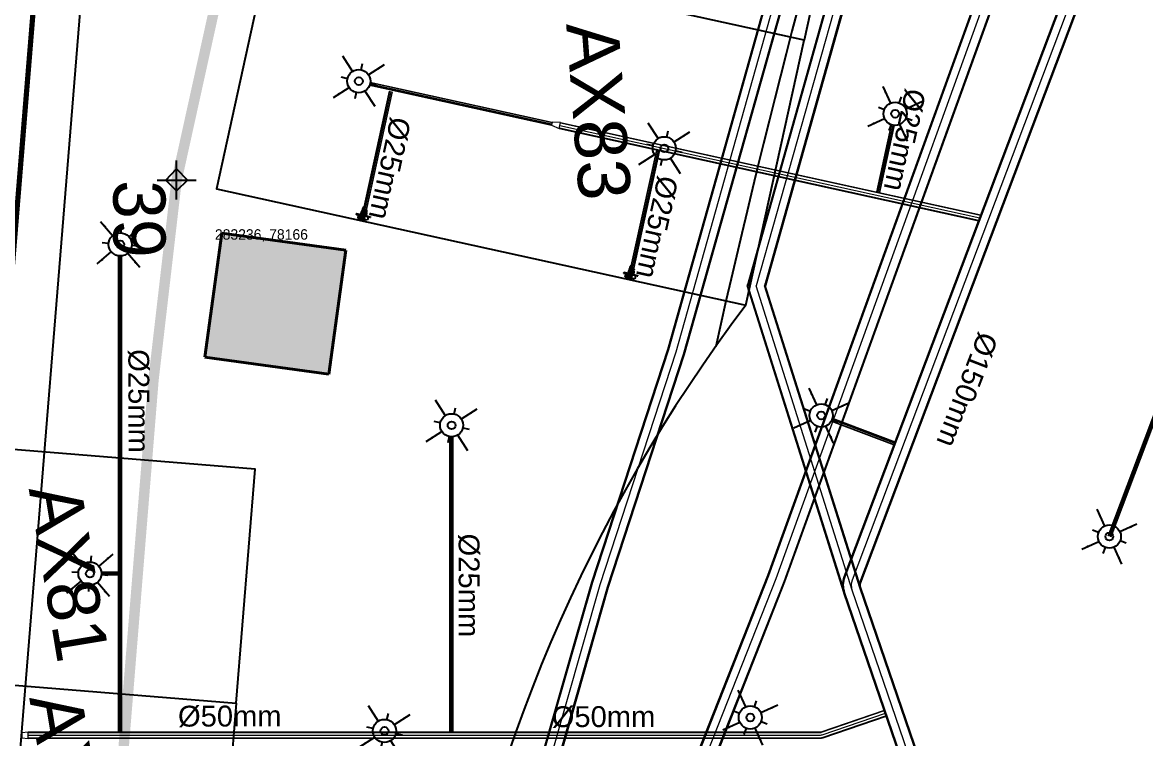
# Model space of a CAD drawing. Header units: inches. Extents: x 257070 to 799932, y -17980 to 269260.
# Drawn here: x 281757 to 292529, y 72811 to 79677 of the extents above; entities that cross this region are included whole.
import ezdxf

# ---------------------------------------------------------------- set-up
doc = ezdxf.new("R2010")
doc.units = ezdxf.units.IN
doc.header["$MEASUREMENT"] = 0
doc.header["$PDMODE"] = 99
doc.header["$PDSIZE"] = 100
doc.linetypes.add('DASHED', pattern=[0.75, 0.5, -0.25])
doc.linetypes.add('HIDDEN', pattern=[0.375, 0.25, -0.125])
doc.layers.add('0-AES-F-HYDRANT PIPE', color=7, linetype='Continuous', lineweight=15, true_color=0xf57247)
for name, color, linetype in [('0-AES-F-SPRINKLER', 10, 'Continuous'), ('2 wheeler barrier', 170, 'Continuous'), ('basement1_AP$0$A-_ROAD----_E-_-', 2, 'Continuous'), ('DSP_ GROUND CUTOUT', 7, 'Continuous'), ('DSP_SLAB CO-ORDINATES', 160, 'Continuous'), ('RETAIL', 40, 'Continuous')]:
    doc.layers.add(name, color=color, linetype=linetype)
for name, color, linetype, lineweight in [('0-AES-F-SPRINKLER PIPE', 10, 'Continuous', 15), ('07--DIM-2', 2, 'Continuous', 25), ('E--CONCRETE-4', 4, 'Continuous', 40), ('E--CONCRETE-SHADE', 253, 'Continuous', 20), ('M--TILING-2', 252, 'Continuous', 18)]:
    doc.layers.add(name, color=color, linetype=linetype, lineweight=lineweight)
doc.layers.add('A', color=7, linetype='Continuous', true_color=0x469d8b)
doc.styles.get("Standard").update_dxf_attribs({"font": 'arial.ttf'})
doc.styles.add('TEXT style 175', font='GOTHIC.TTF')
doc.styles.add('TEXT style 75', font='ARIALN.TTF')
doc.dimstyles.new('75', dxfattribs={"dimscale": 1.5, "dimtxt": 200, "dimasz": 113, "dimexe": 113, "dimexo": 0, "dimgap": 25, "dimtad": 0, "dimdec": 0, "dimrnd": 5, "dimzin": 0, "dimdsep": 46, "dimtxsty": 'TEXT style 75', "dimblk": 'ARCHTICK', "dimcen": 0.09, "dimdle": 113, "dimclrd": 8, "dimclre": 8, "dimclrt": 256, "dimadec": 0, "dimazin": 0, "dimtfac": 1, "dimtdec": 0, "dimtofl": 0, "dimtmove": 1, "dimatfit": 3, "dimldrblk": 'OPEN90', "dimfxl": 0, "dimtolj": 1, "dimtzin": 0, "dimarcsym": 0})
doc.dimstyles.new('ISO-25', dxfattribs={"dimtxt": 2.5, "dimasz": 2.5, "dimexe": 1.25, "dimexo": 0.625, "dimtad": 1, "dimtxsty": 'Standard', "dimcen": 2.5, "dimadec": 0, "dimazin": 0, "dimtfac": 1, "dimtmove": 0, "dimatfit": 3, "dimfxl": 1, "dimarcsym": 0})

# ---------------------------------------------------------------- blocks, each defined once
blk = doc.blocks.new('_ArchTick')
at = {"color": 0, "linetype": 'ByBlock', "const_width": 0.15}
blk.add_lwpolyline([(-0.5, -0.5), (0.5, 0.5)], dxfattribs=at)
blk = doc.blocks.new('*D343')
at = {"layer": '07--DIM-2', "color": 251, "lineweight": -2, "ltscale": 1000, "transparency": 16777216}
for p, q in [((283888, 99208), (281715, 72478)), ((282585, 99200), (283992, 99086)), ((279412, 44162), (281586, 70892)), ((278127, 44380), (279534, 44266))]:
    blk.add_line(p, q, dxfattribs=at)
at = {"layer": 'DEFPOINTS', "color": 0, "ltscale": 1000, "transparency": 16777216}
for p in [(282585, 99200, 0), (278127, 44380, 0), (279421, 44275)]:
    blk.add_point(p, dxfattribs=at)
at = {"layer": '07--DIM-2', "color": 251, "lineweight": -2, "ltscale": 1000, "transparency": 16777216, "xscale": 350, "yscale": 350, "zscale": 350}
for p, rotation in [((283879, 99095), 85.35068938161922), ((279421, 44275), 265.3506893816192)]:
    blk.add_blockref('_ArchTick', p, dxfattribs=dict(at, rotation=rotation))
at = {"layer": '07--DIM-2', "ltscale": 1000, "transparency": 16777216, "insert": (281650, 71685), "char_height": 500, "attachment_point": 5, "rotation": 265, "style": 'TEXT style 75'}
blk.add_mtext('\\A1;55000', dxfattribs=at)
blk = doc.blocks.new('_Open90')
at = {"color": 0, "linetype": 'ByBlock', "lineweight": -2}
for p, q in [((-0.5, 0.5), (0, 0)), ((0, 0), (-1, 0)), ((0, 0), (-0.5, -0.5))]:
    blk.add_line(p, q, dxfattribs=at)
blk = doc.blocks.new('*U155')
at = {"layer": 'DSP_SLAB CO-ORDINATES', "color": 206}
for p, q in [((0, -188), (0, 188)), ((-188, 0), (188, 0))]:
    blk.add_line(p, q, dxfattribs=at)
at = {"layer": 'DSP_SLAB CO-ORDINATES', "color": 206, "ltscale": 3.5}
blk.add_lwpolyline([(-105, 0), (0, 106), (105, 0), (0, -105), (-105, 0)], dxfattribs=at)
at = {"layer": 'DEFPOINTS', "style": 'TEXT style 175'}
blk.add_attdef('CORDINATE', (367, -572), '', height=100, dxfattribs=at)
at = {"layer": 'DSP_SLAB CO-ORDINATES', "color": 214, "style": 'TEXT style 175'}
blk.add_attdef('NO.', (-607, -1), '', height=500, rotation=270, dxfattribs=at)
blk = doc.blocks.new('axa parking')
at = {"layer": 'RETAIL', "color": 8}
blk.add_lwpolyline([(-98837, 1157627), (-96237, 1157627), (-96237, 1162827), (-98837, 1162827)], close=True, dxfattribs=at)
blk = doc.blocks.new('A$C5F06202A')
at = {"layer": 'DSP_ GROUND CUTOUT', "color": 8, "linetype": 'DASHED', "ltscale": 300}
for p, q in [((5080, 9584), (4043, 8910)), ((3945, 9194), (5178, 9300)), ((353, 7645), (1391, 8318)), ((256, 7928), (1488, 8034)), ((2297, 3056), (3084, 5725)), ((3080, 3903), (1561, 5203)), ((97, 4384), (1419, 5155)), ((0, 4668), (1516, 4871)), ((1591, 4653), (736, 2521)), ((172, 4167), (2155, 3007)), ((1054, 1594), (3298, 3156)), ((811, 2303), (3296, 2363))]:
    blk.add_line(p, q, dxfattribs=at)
at = {"layer": 'DSP_ GROUND CUTOUT', "color": 8, "linetype": 'HIDDEN', "ltscale": 500}
for points in [[(3945, 9194), (5080, 9584), (5178, 9300), (4043, 8910), (3945, 9194)], [(256, 7928), (1391, 8318), (1488, 8034), (353, 7645), (256, 7928)], [(3084, 5725), (1561, 5203), (2297, 3056), (3299, 3399), (3300, 3903), (3080, 3903), (3084, 5725)], [(811, 2303), (1054, 1594), (3296, 2363), (3298, 3156), (811, 2303)]]:
    blk.add_lwpolyline(points, dxfattribs=at)
for points in [[(0, 4668), (1419, 5155), (1516, 4871), (97, 4384)], [(736, 2521), (2155, 3007), (1591, 4653), (172, 4167)]]:
    blk.add_lwpolyline(points, close=True, dxfattribs=at)
blk = doc.blocks.new('A$C3CA070F1')
at = {"layer": '0-AES-F-SPRINKLER'}
h = blk.add_hatch(dxfattribs=at)
h.set_pattern_fill('ANSI31', color=3, scale=0.196883, angle=-34.2335, style=0)
h.set_pattern_definition([(100.766483, (49937.1607, 174049.7081), (1.474466316, 0.280375668), [])])
edge = h.paths.add_edge_path()
edge.add_line((-1, 85), (-1, 84))
edge.add_line((-1, 84), (-6, 84))
edge.add_ellipse((-7, 82), major_axis=(-1.42, -0.27), ratio=1, start_angle=257, end_angle=315)
edge.add_line((-8, 83), (-15, 72))
edge.add_ellipse((-12, 70), major_axis=(-4.25, -0.81), ratio=1, start_angle=-45, end_angle=45)
edge.add_line((-14, 66), (14, 47))
edge.add_line((14, 47), (13, 46))
edge.add_line((13, 46), (-15, 65))
edge.add_ellipse((-12, 70), major_axis=(-5.52, -1.05), ratio=1, start_angle=-45, end_angle=45, ccw=False)
edge.add_line((-16, 73), (-9, 84))
edge.add_ellipse((-7, 82), major_axis=(-2.69, -0.51), ratio=1, start_angle=257, end_angle=315, ccw=False)
edge.add_line((-6, 85), (-1, 85))
h = blk.add_hatch(dxfattribs=at)
h.set_pattern_fill('ANSI31', color=3, scale=0.196883, angle=-124.2335, style=0)
h.set_pattern_definition([(190.766483, (49937.1607, 174049.7081), (-0.280375668, 1.474466316), [])])
edge = h.paths.add_edge_path()
edge.add_line((-1, 54), (7, 48))
edge.add_line((7, 48), (8, 49))
edge.add_line((8, 49), (0, 55))
edge.add_ellipse((-2, 52), major_axis=(-0.69, 3.63), ratio=1, start_angle=315, end_angle=405)
edge.add_line((-6, 54), (-14, 41))
edge.add_ellipse((-11, 39), major_axis=(-0.69, 3.63), ratio=1, start_angle=45, end_angle=135)
edge.add_line((-13, 36), (-9, 33))
edge.add_ellipse((-10, 32), major_axis=(-0.27, 1.42), ratio=1, start_angle=225, end_angle=315, ccw=False)
edge.add_line((-9, 31), (-10, 30))
edge.add_line((-10, 30), (-8, 29))
edge.add_line((-8, 29), (-7, 30))
edge.add_ellipse((-10, 32), major_axis=(-3.3, -0.63), ratio=1, start_angle=135, end_angle=225)
edge.add_line((-8, 35), (-12, 38))
edge.add_ellipse((-11, 39), major_axis=(-1.75, -0.33), ratio=1, start_angle=-45, end_angle=45, ccw=False)
edge.add_line((-13, 40), (-4, 53))
edge.add_ellipse((-2, 52), major_axis=(-1.75, -0.33), ratio=1, start_angle=225, end_angle=315, ccw=False)
at = {"layer": '0-AES-F-SPRINKLER', "color": 3}
for p, q in [((-98, 39), (-97, 43)), ((-98, 38), (-98, 39)), ((-98, 39), (-98, 39)), ((-98, 39), (-98, 39)), ((-98, 37), (-98, 38)), ((-98, 38), (-98, 38)), ((-98, 38), (-98, 38)), ((-98, 38), (-98, 38)), ((-98, 38), (-98, 38)), ((-98, 38), (-98, 38)), ((-98, 38), (-98, 38)), ((-98, 38), (-98, 38)), ((-98, 38), (-98, 38)), ((-98, 38), (-98, 38)), ((-96, 37), (-98, 37)), ((-98, 37), (-98, 37)), ((-98, 37), (-98, 37)), ((-98, 37), (-98, 37)), ((-98, 37), (-98, 37)), ((-98, 37), (-98, 37)), ((-98, 37), (-98, 37)), ((-98, 37), (-98, 37)), ((-98, 37), (-98, 37)), ((-98, 37), (-98, 37)), ((-98, 37), (-98, 37)), ((-98, 37), (-98, 37)), ((-98, 37), (-98, 37)), ((-98, 37), (-98, 37)), ((-98, 37), (-98, 37)), ((-98, 37), (-98, 37)), ((-98, 37), (-98, 37)), ((-97, 37), (-98, 37)), ((-98, 37), (-98, 37)), ((-98, 37), (-98, 37)), ((-98, 37), (-98, 37)), ((-98, 37), (-98, 37)), ((-98, 37), (-98, 37)), ((-98, 37), (-98, 37)), ((-98, 37), (-98, 37)), ((-98, 37), (-98, 37)), ((-98, 37), (-98, 37)), ((-98, 37), (-98, 37)), ((-98, 37), (-98, 37)), ((-98, 37), (-98, 37)), ((-98, 37), (-98, 37)), ((-97, 45), (-79, 71)), ((-96, 40), (-97, 40)), ((-97, 40), (-97, 40)), ((-97, 40), (-97, 40)), ((-97, 40), (-97, 39)), ((-97, 39), (-97, 39)), ((-97, 39), (-97, 39)), ((-97, 39), (-97, 39)), ((-97, 39), (-97, 39)), ((-97, 39), (-97, 39)), ((-97, 39), (-97, 39)), ((-97, 39), (-97, 39)), ((-97, 39), (-97, 38)), ((-97, 38), (-97, 38)), ((-97, 38), (-97, 38)), ((-97, 38), (-97, 38)), ((-97, 38), (-97, 38)), ((-97, 38), (-97, 38)), ((-97, 38), (-97, 38)), ((-97, 38), (-97, 38)), ((-97, 38), (-97, 38)), ((-97, 38), (-97, 38)), ((-97, 38), (-97, 38)), ((-97, 38), (-97, 37)), ((-97, 37), (-97, 37)), ((-97, 37), (-97, 37)), ((-97, 37), (-97, 37)), ((-95, 46), (-96, 42)), ((-96, 42), (-96, 42)), ((-96, 42), (-96, 41)), ((-96, 41), (-96, 41)), ((-96, 41), (-96, 41)), ((-96, 41), (-96, 41)), ((-96, 41), (-96, 41)), ((-96, 41), (-96, 41)), ((-96, 41), (-96, 41)), ((-96, 41), (-96, 41)), ((-96, 41), (-96, 41)), ((-96, 41), (-96, 40)), ((-96, 40), (-96, 40)), ((-96, 40), (-96, 40)), ((-96, 40), (-96, 40)), ((-96, 40), (-96, 40)), ((-95, 37), (-96, 37)), ((-96, 37), (-96, 37)), ((-96, 37), (-96, 37)), ((-96, 37), (-96, 37)), ((-96, 37), (-96, 37)), ((-94, 38), (-95, 38)), ((-95, 38), (-95, 38)), ((-95, 38), (-95, 38)), ((-95, 38), (-95, 38)), ((-95, 38), (-95, 38)), ((-95, 38), (-95, 38)), ((-95, 38), (-95, 38)), ((-95, 38), (-95, 38)), ((-95, 38), (-95, 38)), ((-95, 38), (-95, 37)), ((-95, 37), (-95, 37)), ((-95, 37), (-95, 37)), ((-95, 37), (-95, 37)), ((-95, 37), (-95, 37)), ((-95, 37), (-95, 37)), ((-95, 37), (-95, 37)), ((-95, 37), (-95, 37)), ((-95, 37), (-95, 37)), ((-95, 37), (-95, 37)), ((-95, 37), (-95, 37)), ((-95, 37), (-95, 37)), ((-95, 37), (-95, 37)), ((-95, 37), (-95, 37)), ((-95, 37), (-95, 37)), ((-95, 37), (-95, 37)), ((-95, 37), (-95, 37)), ((-94, 88), (-93, 90)), ((-72, 73), (-94, 88)), ((-94, 43), (-94, 48)), ((-93, 43), (-94, 43)), ((-94, 43), (-94, 43)), ((-94, 43), (-94, 43)), ((-94, 43), (-94, 43)), ((-94, 43), (-94, 43)), ((-94, 43), (-94, 41)), ((-94, 43), (-94, 43)), ((-94, 43), (-94, 43)), ((-94, 43), (-94, 43)), ((-94, 43), (-94, 43)), ((-94, 43), (-94, 43)), ((-94, 43), (-94, 43)), ((-94, 43), (-94, 43)), ((-94, 43), (-94, 43)), ((-94, 43), (-94, 43)), ((-94, 43), (-94, 43)), ((-94, 43), (-94, 43)), ((-94, 41), (-94, 41)), ((-94, 41), (-94, 41)), ((-94, 41), (-94, 41)), ((-94, 41), (-94, 41)), ((-94, 41), (-94, 41)), ((-94, 41), (-94, 41)), ((-94, 41), (-94, 41)), ((-94, 41), (-94, 40)), ((-94, 40), (-94, 40)), ((-94, 40), (-94, 40)), ((-94, 40), (-94, 40)), ((-94, 40), (-94, 40)), ((-94, 40), (-94, 40)), ((-94, 40), (-94, 40)), ((-94, 40), (-94, 40)), ((-94, 40), (-94, 39)), ((-94, 39), (-94, 39)), ((-94, 39), (-94, 39)), ((-94, 39), (-94, 39)), ((-94, 39), (-94, 39)), ((-94, 39), (-94, 39)), ((-94, 39), (-94, 39)), ((-94, 39), (-94, 39)), ((-94, 39), (-94, 38)), ((-93, 90), (-59, 67)), ((-93, 47), (-93, 49)), ((-91, 47), (-93, 43)), ((-93, 46), (-93, 47)), ((-92, 46), (-93, 46)), ((-93, 46), (-93, 46)), ((-93, 46), (-93, 46)), ((-93, 46), (-93, 46)), ((-93, 46), (-93, 46)), ((-93, 46), (-93, 46)), ((-93, 46), (-93, 46)), ((-93, 46), (-93, 46)), ((-93, 46), (-93, 46)), ((-93, 46), (-93, 46)), ((-93, 46), (-93, 46)), ((-93, 46), (-93, 46)), ((-93, 46), (-93, 46)), ((-93, 46), (-93, 46)), ((-93, 46), (-93, 46)), ((-93, 46), (-93, 46)), ((-93, 46), (-93, 46)), ((-93, 46), (-93, 46)), ((-93, 46), (-93, 46)), ((-93, 46), (-93, 46)), ((-91, 42), (-93, 43)), ((-93, 43), (-93, 43)), ((-93, 43), (-93, 43)), ((-93, 43), (-93, 43)), ((-93, 43), (-93, 43)), ((-93, 43), (-93, 43)), ((-93, 43), (-93, 43)), ((-93, 43), (-93, 43)), ((-93, 43), (-93, 43)), ((-93, 43), (-93, 43)), ((-93, 43), (-93, 43)), ((-93, 43), (-93, 43)), ((-93, 43), (-93, 43)), ((-93, 43), (-93, 43)), ((-93, 43), (-93, 43)), ((-93, 43), (-93, 43)), ((-93, 43), (-93, 43)), ((-93, 43), (-93, 43)), ((-93, 43), (-93, 43)), ((-93, 43), (-93, 43)), ((-93, 43), (-93, 43)), ((-93, 43), (-93, 43)), ((-93, 43), (-93, 43)), ((-85, 66), (-92, 55)), ((-90, 50), (-92, 46)), ((-92, 46), (-92, 46)), ((-92, 46), (-92, 46)), ((-92, 46), (-92, 46)), ((-92, 46), (-92, 46)), ((-92, 46), (-92, 46)), ((-90, 47), (-91, 47)), ((-90, 43), (-91, 42)), ((-91, 42), (-91, 42)), ((-91, 42), (-91, 42)), ((-91, 42), (-91, 42)), ((-91, 42), (-91, 42)), ((-91, 42), (-91, 42)), ((-91, 42), (-91, 42)), ((-91, 42), (-91, 42)), ((-91, 42), (-91, 42)), ((-91, 42), (-91, 42)), ((-91, 42), (-91, 42)), ((-91, 42), (-91, 42)), ((-91, 42), (-91, 42)), ((-91, 42), (-91, 42)), ((-91, 42), (-91, 42)), ((-91, 42), (-91, 42)), ((-88, 57), (-90, 49)), ((-89, 54), (-90, 51)), ((-90, 50), (-90, 50)), ((-88, 47), (-90, 43)), ((-90, 47), (-88, 47)), ((-90, 43), (-90, 43)), ((-90, 43), (-90, 43)), ((-90, 43), (-90, 43)), ((-89, 55), (-89, 55)), ((-88, 46), (-88, 47)), ((-87, 59), (-87, 59)), ((-87, 59), (-87, 59)), ((-86, 57), (-87, 49)), ((-87, 49), (-83, 28)), ((-85, 58), (-85, 58)), ((-77, 43), (-85, 49)), ((-83, 28), (-60, 9)), ((-77, 70), (-82, 63)), ((-80, 66), (-82, 67)), ((-45, 31), (-81, -23)), ((-78, 63), (-80, 65)), ((-79, 71), (-77, 70)), ((-71, 26), (-79, 31)), ((-57, 13), (-79, 28)), ((-70, 64), (-78, 63)), ((-78, -29), (-40, 27)), ((-69, 55), (-75, 59)), ((-66, 54), (-74, 42)), ((-74, 42), (-71, 26)), ((-73, 44), (-71, 43)), ((-69, 47), (-72, 43)), ((-71, 43), (-70, 43)), ((-71, 26), (-55, 15)), ((-70, 43), (-66, 49)), ((-66, 50), (-68, 52)), ((-61, 65), (-67, 69)), ((-62, 66), (-67, 65)), ((-50, 57), (-66, 54)), ((-66, 49), (-66, 50)), ((-47, 28), (-63, 40)), ((-59, 67), (-61, 65)), ((-57, 67), (-60, 66)), ((-60, 44), (-42, 32)), ((-50, 57), (-58, 62)), ((-19, 46), (-57, 67)), ((-17, 37), (-55, 63)), ((-29, 42), (-50, 57)), ((-13, 9), (-45, 31)), ((-36, 42), (-44, 30)), ((-43, 33), (-35, 46)), ((-39, -30), (-13, 9)), ((-37, 25), (-28, 38)), ((-35, 41), (-36, 42)), ((-32, 32), (-35, 39)), ((-30, 52), (-16, 73)), ((-29, 20), (-17, 37)), ((-28, 38), (-26, 40)), ((-21, 32), (-28, 37)), ((-23, 16), (-12, 33)), ((-1, 26), (-23, -9)), ((-22, 15), (-12, 31)), ((-9, 32), (-21, 14)), ((2, 24), (-20, -11)), ((-20, -8), (-1, 22)), ((-17, 37), (-19, 46)), ((-19, 13), (-10, 29)), ((-7, 30), (-18, 12)), ((-17, 37), (-17, 37)), ((4, 22), (-17, -13)), ((-17, -10), (1, 20)), ((-16, 73), (-9, 84)), ((-16, 11), (-7, 27)), ((-8, 83), (-15, 72)), ((13, 46), (-15, 65)), ((-4, 28), (-15, 10)), ((-1, 84), (-14, 66)), ((-14, 66), (14, 47)), ((-6, 54), (-14, 41)), ((-12, 33), (-14, 33)), ((-14, -15), (7, 20)), ((-14, -12), (4, 18)), ((-13, 40), (-4, 53)), ((-13, 36), (-9, 33)), ((-13, 9), (-4, 24)), ((-2, 34), (-12, 41)), ((-8, 35), (-12, 38)), ((-12, 31), (-12, 33)), ((-9, 32), (-12, 31)), ((7, 16), (-11, -13)), ((-10, 29), (-9, 32)), ((-9, 31), (-10, 30)), ((-7, 30), (-10, 29)), ((-10, 30), (-8, 29)), ((9, 17), (-10, -14)), ((-9, -13), (9, 13)), ((-8, 29), (-7, 30)), ((8, 49), (-7, 27)), ((-7, 27), (-7, 30)), ((-4, 28), (-7, 27)), ((-6, 85), (-1, 85)), ((-1, 84), (-6, 84)), ((5, 44), (-5, 51)), ((-4, 24), (-4, 28)), ((-1, 26), (-4, 24)), ((-1, 85), (-1, 84)), ((-1, 54), (7, 48)), ((13, 46), (-1, 25)), ((-1, 22), (-1, 26)), ((2, 24), (-1, 22)), ((8, 49), (0, 55)), ((1, 20), (2, 24)), ((4, 22), (1, 20)), ((4, 18), (4, 22)), ((7, 20), (4, 18)), ((7, 48), (8, 49)), ((7, 16), (7, 20)), ((9, 17), (7, 16)), ((9, 15), (9, 17)), ((14, 47), (13, 46)), ((-82, -25), (-80, -30)), ((-80, -30), (-78, -29)), ((-66, -11), (-39, -30)), ((-23, -7), (-23, -9)), ((-23, -9), (-20, -8)), ((-20, -8), (-20, -11)), ((-20, -11), (-17, -10)), ((-17, -10), (-17, -13)), ((-17, -13), (-14, -12)), ((-14, -12), (-14, -15)), ((-14, -15), (-11, -13)), ((-11, -13), (-11, -14)), ((-11, -14), (-11, -14))]:
    blk.add_line(p, q, dxfattribs=at)
for centre, major_axis, start_param, end_param in [((-95, 43), (-0.41, 2.13), 0.784914, 1.034983), ((-95, 43), (-2.74, -0.52), -0.560204, -0.324923), ((-93, 46), (-0.51, 2.68), 0.787914, 1.247507), ((-93, 48), (-1.75, -0.33), -0.775969, -0.160442), ((-91, 54), (-0.29, 1.52), 0.785398, 2.356194), ((-92, 49), (-0.33, 1.74), 0.791774, 1.412986), ((-89, 55), (-0.103, 0.54), 0.916881, 1.969618), ((-93, 51), (-3.09, -0.59), 2.526084, 2.789089), ((-95, 50), (-5.72, -1.09), 2.374727, 2.798549), ((-91, 55), (-0.33, 1.74), 4.197625, 4.773282), ((-84, 57), (-3.79, -0.72), -0.784768, -0.363877), ((-93, 50), (-5.72, -1.09), 2.377207, 2.798549), ((-80, 54), (-1.57, 8.26), 0.010205, 0.785398), ((-84, 56), (-0.35, 1.85), 0.785501, 1.132999), ((-83, 65), (-1.52, -0.29), 3.926991, 5.497787), ((-80, 54), (-5.9, -1.12), 4.155645, 5.497787), ((-80, 54), (-8.26, -1.57), 4.155621, 4.722594), ((-75, 68), (-8.26, -1.57), 1.014052, 3.151797), ((-75, 63), (-2.79, -0.53), -0.113999, 0.093951), ((-75, 68), (-1.12, 5.9), 2.584882, 5.497787), ((-75, 46), (-0.53, 2.79), 2.356194, 3.926991), ((-75, 68), (-1.57, 8.26), 4.722594, 5.497787), ((-70, 53), (-2.79, -0.53), 2.356194, 3.926991), ((-65, 44), (-3.72, -0.71), -0.403281, 1.321745), ((-65, 44), (-0.71, 3.72), 4.96144, 6.686466), ((-65, 37), (-0.56, 2.96), 5.497794, 6.034125), ((-59, 47), (-2.96, -0.56), 0.24906, 0.785391), ((-60, 60), (-2.83, -0.54), 3.926991, 4.712389), ((-33, 40), (-0.45, 2.36), 0.803442, 1.867502), ((-30, 39), (-2.79, -0.53), 2.356194, 3.926991), ((-24, 39), (-0.53, 2.79), 5.497787, 7.068583), ((-12, 70), (-5.52, -1.05), -0.785398, 0.785398), ((-15, 35), (-0.54, 2.83), 0.785398, 3.403392), ((-12, 70), (-4.25, -0.81), -0.785398, 0.785398), ((-11, 39), (-0.69, 3.63), 0.785398, 2.356194), ((-11, 39), (-1.75, -0.33), -0.785398, 0.785398), ((-7, 82), (-2.69, -0.51), 4.485496, 5.497787), ((-10, 32), (-0.27, 1.42), 3.926991, 5.497787), ((-7, 82), (-1.42, -0.27), 4.485496, 5.497787), ((-10, 32), (-3.3, -0.63), 2.356194, 3.926991), ((-2, 52), (-0.69, 3.63), 5.497787, 7.068583), ((-2, 52), (-1.75, -0.33), 3.926991, 5.497787), ((6, 14), (-0.54, 2.83), 3.926991, 4.712389), ((-79, -24), (-0.51, 2.69), 0.785398, 1.797689), ((-11, -11), (-2.83, -0.54), 1.570796, 2.356194)]:
    blk.add_ellipse(centre, major_axis=major_axis, ratio=1, start_param=start_param, end_param=end_param, dxfattribs=at)
at = {"layer": '0-AES-F-SPRINKLER', "color": 3, "extrusion": (0, 0, -1)}
for centre, major_axis, start_param, end_param in [((-86, 47), (-0.53, 2.79), -0.113999, 0.785398), ((-77, 34), (-0.54, 2.83), 3.926991, 4.712389)]:
    blk.add_ellipse(centre, major_axis=major_axis, ratio=1, start_param=start_param, end_param=end_param, dxfattribs=at)
blk = doc.blocks.new('*U603')
at = {"layer": '0-AES-F-SPRINKLER'}
for p, q in [((171672, 56809), (171672, 56871)), ((171562, 56699), (171500, 56699)), ((171783, 56699), (171845, 56699)), ((171672, 56588), (171672, 56526))]:
    blk.add_line(p, q, dxfattribs=at)
for radius in [111, 37.8]:
    blk.add_circle((171672, 56699), radius, dxfattribs=at)
at = {"layer": '0-AES-F-SPRINKLER PIPE'}
for points, override in [([(171468, 56903), (171594, 56777)], {"dimasz": 70, "dimtad": 0, "dimfxl": 13, "dimarcsym": 1}), ([(171877, 56903), (171751, 56777)], {"dimasz": 70, "dimtad": 0, "dimfxl": 13, "dimarcsym": 1}), ([(171468, 56494), (171594, 56620)], {"dimasz": 70, "dimtad": 0, "dimfxl": 13, "dimarcsym": 1}), ([(171877, 56494), (171751, 56620)], {"dimasz": 70, "dimgap": 0.625, "dimtad": 0, "dimfxl": 13, "dimarcsym": 1})]:
    blk.add_leader(points, dimstyle='ISO-25', override=override, dxfattribs=at)

msp = doc.modelspace()

# ---------------------------------------------------------------- hatches: boundary and pattern name
at = {"layer": 'E--CONCRETE-SHADE', "ltscale": 3.5}
h = msp.add_hatch(color=8, dxfattribs=at)
h.dxf.hatch_style = 1
h.paths.add_polyline_path([(284693.9, 76303.6), (284857.8, 77492.3), (283669, 77656.2), (283505.1, 76467.5)])

# ---------------------------------------------------------------- linework, layer by layer
at = {"layer": '0-AES-F-HYDRANT PIPE', "ltscale": 1000, "elevation": 0}
for points in [[(298555.3, 199244.9), (306286.9, 191516.7), (303665.6, 186665), (303011.8, 184654.3), (302354.2, 181788.6), (300911.8, 172160.2), (299809.1, 165298.3), (300846.6, 157326.1), (304586, 129961.1), (302207.6, 112262.3), (301265.2, 108100.9), (289058.1, 74315.1), (287799.1, 71124.9), (293802.5, 51995.4), (294242.1, 50433.9), (302061.8, 35081.1), (313355.9, 25400), (316468.5, 29112.6)], [(298560, 199254.3), (306299.3, 191518.5), (303674.8, 186661.1), (303021.5, 184651.6), (302364.1, 181786.7), (300921.7, 172158.6), (299819.3, 165298.1), (300856.5, 157327.4), (304596.1, 129961.1), (302217.5, 112260.5), (301274.8, 108098.1), (289067.5, 74311.6), (287809.7, 71124.6), (293812.1, 51998.3), (294251.5, 50437.6), (302069.9, 35087.4), (313354.7, 25414.2), (316460.8, 29119.1)], [(298513.6, 199173.1), (306187.8, 191502.2), (303591.5, 186696.8), (302934.4, 184675.7), (302275.3, 181803.5), (300832.5, 172172.5), (299728, 165299.5), (300767, 157315.5), (304505, 129961), (302128.5, 112276.5), (301188, 108123.5), (288983, 74343.5), (287714, 71128), (293725.5, 51972.5), (294167, 50404.5), (301997.5, 35030.5), (313365.2, 25286.2), (316530, 29061.1)]]:
    msp.add_lwpolyline(points, dxfattribs=at)
for points in [[(298474.8, 199091.3), (306082.6, 191486.8), (303512.8, 186730.5), (302852.1, 184698.5), (302191.5, 181819.4), (300748.2, 172185.6), (299641.8, 165300.8), (300682.5, 157304.2), (304419, 129960.9), (302044.5, 112291.6), (301106, 108147.5), (288903.2, 74373.6), (287630.1, 71147.7, 0.1716515), (287628.9, 71114.4), (293643.8, 51948.2), (294087.2, 50373.3), (301929.2, 34976.8), (313375.2, 25165.4), (316595.3, 29006.3)], [(298479.3, 199101), (306095, 191488.6), (303522, 186726.5), (302861.8, 184695.8), (302201.3, 181817.5), (300758.2, 172184), (299652, 165300.6), (300692.4, 157305.6), (304429.1, 129960.9), (302054.4, 112289.8), (301115.7, 108144.7), (288912.6, 74370.1), (287639.4, 71144, 0.1716515), (287638.5, 71117.4), (293653.4, 51951), (294096.6, 50377), (301937.2, 34983.1), (313374, 25179.6), (316587.7, 29012.7)]]:
    msp.add_lwpolyline(points, format="xyb", dxfattribs=at)
at = {"layer": '0-AES-F-SPRINKLER PIPE', "ltscale": 1000, "elevation": 0}
for points in [[(289126.3, 192085.8), (288892.4, 189012.2), (299939.2, 183952.1), (296721.1, 166590), (300367.4, 141377.4), (302186.3, 130501.8), (300655.7, 116050.1), (295462.4, 98048.7), (289389.9, 81684.3), (287942.3, 76540.8), (287213.4, 74309), (286528.6, 71911.2), (293470.3, 49877.4), (301142.3, 34501.9), (313279.8, 24504.4)], [(289136.3, 192085), (288902.9, 189018.4), (299950.5, 183957.9), (296731.2, 166589.8), (300377.3, 141379), (302196.4, 130502.1), (300665.5, 116048.2), (295471.9, 98045.6), (289399.4, 81681.2), (287951.9, 76537.9), (287222.9, 74306.1), (286539, 71911.3), (293479.6, 49881.2), (301150.3, 34508.3), (313286.2, 24512.2)], [(289211, 192079.3), (288981.7, 189064.8), (300034.9, 184001.7), (296807.2, 166588.3), (300451.4, 141390.5), (302272.1, 130504.4), (300739.4, 116033.7), (295543.2, 98022.1), (289470.8, 81658), (288023.6, 76516.1), (287294.6, 74284.1), (286617.3, 71912.4), (293549.3, 49909.4), (301210.2, 34556), (313333.5, 24570.3)], [(289285.8, 192073.6), (289060.4, 189111.2), (300119.3, 184045.6), (296883.2, 166586.8), (300525.5, 141402.1), (302347.8, 130506.7), (300813.3, 116019.3), (295614.5, 97998.6), (289542.1, 81634.7), (288095.4, 76494.2), (287366.4, 74262.2), (286695.6, 71913.4), (293619.1, 49937.5), (301270.2, 34603.8), (313380.9, 24628.5)], [(289295.8, 192072.9), (289070.9, 189117.4), (300130.5, 184051.4), (296893.4, 166586.6), (300535.4, 141403.6), (302357.8, 130507), (300823.1, 116017.3), (295624, 97995.5), (289551.6, 81631.6), (288105, 76491.3), (287375.9, 74259.2), (286706.1, 71913.6), (293628.4, 49941.3), (301278.2, 34610.2), (313387.2, 24636.3)], [(300709.4, 184096.5), (297461.8, 166575.3), (301089.7, 141490.1), (302923.8, 130524), (301375.8, 115909.2), (296157.2, 97819.9), (290085.5, 81457.8), (288873.8, 77152.4)], [(300529.4, 184003), (297299.7, 166578.5), (300931.6, 141465.4), (302762.3, 130519.1), (301218.2, 115940.1), (296005.1, 97870), (289933.2, 81507.4), (288706.5, 77151)], [(300538.7, 183998.7), (297309.8, 166578.3), (300941.5, 141466.9), (302772.4, 130519.4), (301228, 115938.1), (296014.7, 97866.9), (289942.7, 81504.3), (288711.9, 77133.6)], [(300623.1, 184042.6), (297385.8, 166576.8), (301015.6, 141478.5), (302848.1, 130521.7), (301301.9, 115923.7), (296085.9, 97843.4), (290014.1, 81481), (288795.5, 77151.2)], [(300718.8, 184092.3), (297471.9, 166575.1), (301099.6, 141491.6), (302933.8, 130524.3), (301385.7, 115907.3), (296166.7, 97816.8), (290095, 81454.7), (288879.3, 77135)], [(294799.5, 81720.2), (292167.5, 74752.6)], [(294802.3, 81719.1), (292170.3, 74751.5)], [(294814, 81714.7), (292182, 74747.1)], [(294825.7, 81710.3), (292193.7, 74742.7)], [(294828.5, 81709.2), (292196.5, 74741.6)], [(285086.4, 79074.8), (286832, 78691.2)], [(285087.4, 79077.6), (286832.6, 78694.1)], [(285090.7, 79089.7), (286835.3, 78706.3)], [(285092.7, 79102.1), (286838, 78718.6)], [(285093, 79105.1), (286838.7, 78721.5)], [(285274.2, 79018.7), (285001.4, 77777.2)], [(285277.1, 79018), (285004.4, 77776.9)], [(285289.3, 79015.4), (285016.7, 77774.9)], [(285301.5, 79012.7), (285028.8, 77771.6)], [(285304.4, 79012), (285031.6, 77770.6)], [(286905.7, 78660.2), (290927.5, 77776.4)], [(286906.8, 78665), (290929.3, 77781.1)], [(286912.2, 78689.5), (290938.2, 77804.8)], [(286917.5, 78713.9), (290947.2, 77828.4)], [(286918.6, 78718.8), (290948.9, 77833.1)], [(290088.8, 78696.9), (289947.3, 78053.2)], [(290091.6, 78695.9), (289950.3, 78052.6)], [(290103.7, 78692.5), (289962.5, 78049.9)], [(290116, 78690.5), (289974.7, 78047.2)], [(290119, 78690.3), (289977.6, 78046.6)], [(287837.5, 78455.4), (287564.7, 77213.9)], [(287840.5, 78454.8), (287567.8, 77213.7)], [(287852.7, 78452.1), (287580.1, 77211.7)], [(287864.9, 78449.4), (287592.2, 77208.3)], [(287867.8, 78448.7), (287595, 77207.3)], [(282678.3, 72871.2), (282678.3, 77439.2)], [(282681.3, 72871.2), (282681.3, 77438.8)], [(282693.8, 72871.2), (282693.8, 77438.1)], [(282706.3, 72871.2), (282706.3, 77438.8)], [(282709.3, 72871.2), (282709.3, 77439.2)], [(289635.4, 74206.9), (288706.5, 77151)], [(289645, 74209.9), (288711.4, 77168.6)], [(289716.5, 74232.4), (288795.5, 77151.2)], [(289788, 74255), (288873.8, 77152.4)], [(289797.6, 74258), (288878.7, 77170)], [(289515.2, 75855), (290116, 75628.1)], [(289516.7, 75857.7), (290117.1, 75630.9)], [(289521.7, 75869.2), (290121.5, 75642.6)], [(289525.5, 75881.1), (290125.9, 75654.3)], [(289526.2, 75884), (290127, 75657.1)], [(285857.2, 72871.2), (285857.2, 75704.3)], [(285860.2, 72871.2), (285860.2, 75703.9)], [(285872.7, 72871.2), (285872.7, 75703.2)], [(285885.2, 72871.2), (285885.2, 75703.9)], [(285888.2, 72871.2), (285888.2, 75704.3)], [(282678.3, 74407.7), (282513.3, 74407.7)], [(282678.3, 74376.7), (282513.3, 74376.7)], [(282678.3, 74404.7), (282513.7, 74404.7)], [(282678.3, 74379.7), (282513.7, 74379.7)], [(282678.3, 74392.2), (282514.4, 74392.2)]]:
    msp.add_lwpolyline(points, dxfattribs=at)
for points in [[(291421.8, 68996.5), (289636.1, 74204.9, -0.1746093), (289638.6, 74364.1), (299728.1, 101074.4)], [(291431.3, 68999.7), (289645.6, 74208.1, -0.1746093), (289647.9, 74360.6), (299737.4, 101070.8)], [(291502.2, 69024.1), (289716.5, 74232.4, -0.1746093), (289718.1, 74334.1), (299807.6, 101044.3)], [(291573.2, 69048.4), (289787.4, 74256.8, -0.1746093), (289788.2, 74307.6), (299877.8, 101017.8)], [(291582.6, 69051.6), (289796.9, 74260, -0.1746093), (289797.6, 74304), (299887.1, 101014.3)], [(290021.7, 73080.1), (289415.7, 72872.3, -0.082766), (289409.3, 72871.2), (281810.5, 72871.2)], [(290023.4, 73075.4), (289417.4, 72867.6, -0.082766), (289409.3, 72866.2), (281810.5, 72866.2)], [(290031.5, 73051.7), (289425.5, 72843.9, -0.082766), (289409.3, 72841.2), (281810.5, 72841.2)], [(290039.6, 73028.1), (289433.6, 72820.3, -0.082766), (289409.3, 72816.2), (281810.5, 72816.2)], [(290041.2, 73023.3), (289435.2, 72815.6, -0.082766), (289409.3, 72811.2), (281810.5, 72811.2)]]:
    msp.add_lwpolyline(points, format="xyb", dxfattribs=at)
for points in [[(286838.7, 78721.5), (286832, 78691.2), (286905.7, 78660.2), (286918.6, 78718.8)], [(281751, 72865.2), (281751, 72817.2), (281810.5, 72811.2), (281810.5, 72871.2)]]:
    msp.add_lwpolyline(points, close=True, dxfattribs=at)
at = {"layer": '2 wheeler barrier', "color": 8, "lineweight": 35, "ltscale": 1000, "const_width": 50, "elevation": 0}
msp.add_lwpolyline([(281389.3, 99297.6), (283436.6, 99181.3), (278970.7, 44266.5), (276927.5, 44432.7)], dxfattribs=at)
at = {"layer": '2 wheeler barrier', "color": 8, "const_width": 100, "elevation": 0}
msp.add_lwpolyline([(276753.4, 42292.2), (283371.5, 48544.5), (281432.7, 55183.6), (283537.9, 55779.8), (281432.7, 55183.6), (281529.9, 57999.8), (282283.7, 67275.9), (282284.3, 67275.8), (282373.4, 68372.2), (282373.4, 68372.2), (283013.2, 76246.3), (283235.7, 78166.3), (284916.5, 85783.1), (290573.3, 84540)], dxfattribs=at)
at = {"layer": 'A', "color": 8, "ltscale": 1000}
msp.add_arc((300891.1, 67748.5, 0), 15287.2, 142.91564, 198.59901, dxfattribs=at)
at = {"layer": 'basement1_AP$0$A-_ROAD----_E-_-', "color": 8, "elevation": 0}
msp.add_lwpolyline([(297480.2, 102636.6, -0.0237236), (292572.7, 90142.1, 0.0386753), (288406.2, 76570.3, 0.0386753)], format="xyb", dxfattribs=at)
at = {"layer": 'E--CONCRETE-4', "color": 8, "ltscale": 10}
for p, q in [((283669, 77656.2, 0), (283505.1, 76467.5, 0)), ((284857.8, 77492.3, 0), (283669, 77656.2, 0)), ((284693.9, 76303.6, 0), (284857.8, 77492.3, 0)), ((283505.1, 76467.5, 0), (284693.9, 76303.6, 0))]:
    msp.add_line(p, q, dxfattribs=at)
at = {"layer": 'M--TILING-2', "color": 8, "elevation": 0}
msp.add_lwpolyline([(276927.5, 44432.7), (278970.7, 44266.5), (283436.6, 99181.3), (281343.6, 99351.5)], dxfattribs=at)
at = {"layer": 'RETAIL', "color": 8, "elevation": 0}
for points in [[(283807.5, 73149.7), (283989.8, 75392.3), (279504.6, 75757.1), (279322.3, 73514.5)], [(283807.5, 73149.7), (283625.1, 70907.1), (279139.9, 71271.9), (279322.3, 73514.5)]]:
    msp.add_lwpolyline(points, close=True, dxfattribs=at)

# ---------------------------------------------------------------- block references
at = {"layer": '0-AES-F-SPRINKLER', "color": 7}
for p, rotation in [((266449.5, 258954.2, 0), 257.6067639451397), ((109495.2, 86424.1, 0), 339.306433233698), ((269379.6, 258310.3, 0), 257.6067639451397), ((240052.1, 253241.3), 265.3653505018547), ((108785.8, 83531.6, 0), 339.306433233698), ((267339.7, 255654.7, 0), 257.6067639451397), ((111549.7, 82370.4, 0), 339.306433233698), ((239761.8, 250084.6, 0), 265.3653505018547), ((108106.1, 80635.9, 0), 339.306433233698), ((266695.8, 252724.6, 0), 257.6067639451397)]:
    msp.add_blockref('*U603', p, dxfattribs=dict(at, rotation=rotation))
at = {"layer": '0-AES-F-SPRINKLER', "ltscale": 1000, "xscale": -1}
for p, rotation in [((285016.7, 77774.9, 0), 43.37324692285198), ((287580.1, 77211.7, 0), 43.3732469241563)]:
    msp.add_blockref('A$C3CA070F1', p, dxfattribs=dict(at, rotation=rotation))
at = {"layer": 'DSP_ GROUND CUTOUT', "color": 8, "ltscale": 25, "rotation": 359.8764329780491}
msp.add_blockref('A$C5F06202A', (290670.2, 64118.8, 0), dxfattribs=at)
at = {"layer": 'DSP_ GROUND CUTOUT', "color": 8, "ltscale": 25}
msp.add_blockref('A$C5F06202A', (290675.2, 64117.1, 0), dxfattribs=at)
at = {"layer": 'DSP_SLAB CO-ORDINATES', "color": 8, "ltscale": 3.5}
msp.add_blockref('*U155', (283235.7, 78166.3, 0), dxfattribs=at).add_auto_attribs({'NO.': '39', 'CORDINATE': '283236, 78166'})
at = {"layer": 'M--TILING-2', "color": 8, "xscale": -1, "rotation": 257.6067639391796}
msp.add_blockref('axa parking', (-825263.7, 425605.6, 0), dxfattribs=at)
at = {"layer": 'M--TILING-2', "color": 8, "rotation": 257.6067639391737}
msp.add_blockref('axa parking', (-867688.5, 232537.9, 0), dxfattribs=at)

# ---------------------------------------------------------------- texts
at = {"layer": '0-AES-F-SPRINKLER PIPE', "color": 7, "linetype": 'Continuous', "lineweight": -3, "ltscale": 0.9, "char_height": 200, "width": 685.774, "attachment_point": 2}
for s, insert, rotation in [('%%C25mm', (290318.5, 78527.5, 0), 257.60676), ('%%C25mm', (285379.2, 78255, 0), 257.60676), ('%%C25mm', (287942.6, 77691.7, 0), 257.60676), ('%%C150mm', (290913, 76116.7, 0), 248.86418), ('%%C25mm', (282973.4, 76047.4), 270.11156), ('%%C25mm', (286141.3, 74279.7, 0), 270.11156), ('%%C50mm', (283745.2, 73126.5, 0), 0.11156), ('%%C50mm', (287329.9, 73121.5, 0), 0.11156)]:
    msp.add_mtext(s, dxfattribs=dict(at, insert=insert, rotation=rotation))
at = {"layer": 'RETAIL', "color": 8}
for s, rotation, p in [('AX83', 274.30026, (286971.3, 79661.7, 0)), ('AX81', 279.4882, (281816.2, 75205.7, 0)), ('AX80', 279.4882, (281821.1, 73202.9, 0))]:
    msp.add_text(s, height=500, rotation=rotation, dxfattribs=at).set_placement(p)

# ---------------------------------------------------------------- dimensions: what is measured, and where the dimension line sits
at = {"layer": '07--DIM-2', "color": 8, "ltscale": 1000}
dim = msp.add_aligned_dim(p1=(282585.4, 99200.4, 0), p2=(278127.2, 44380.3, 0), distance=1298.2, dimstyle='75', override={"dimscale": 1, "dimtxt": 500, "dimasz": 350, "dimclrd": 251, "dimclre": 251}, dxfattribs=at)
dim.commit()
dim.dimension.update_dxf_attribs({"geometry": '*D343', "text_midpoint": (281650.2, 71685.1), "text_rotation": 265})

doc.saveas('drawing.dxf')
